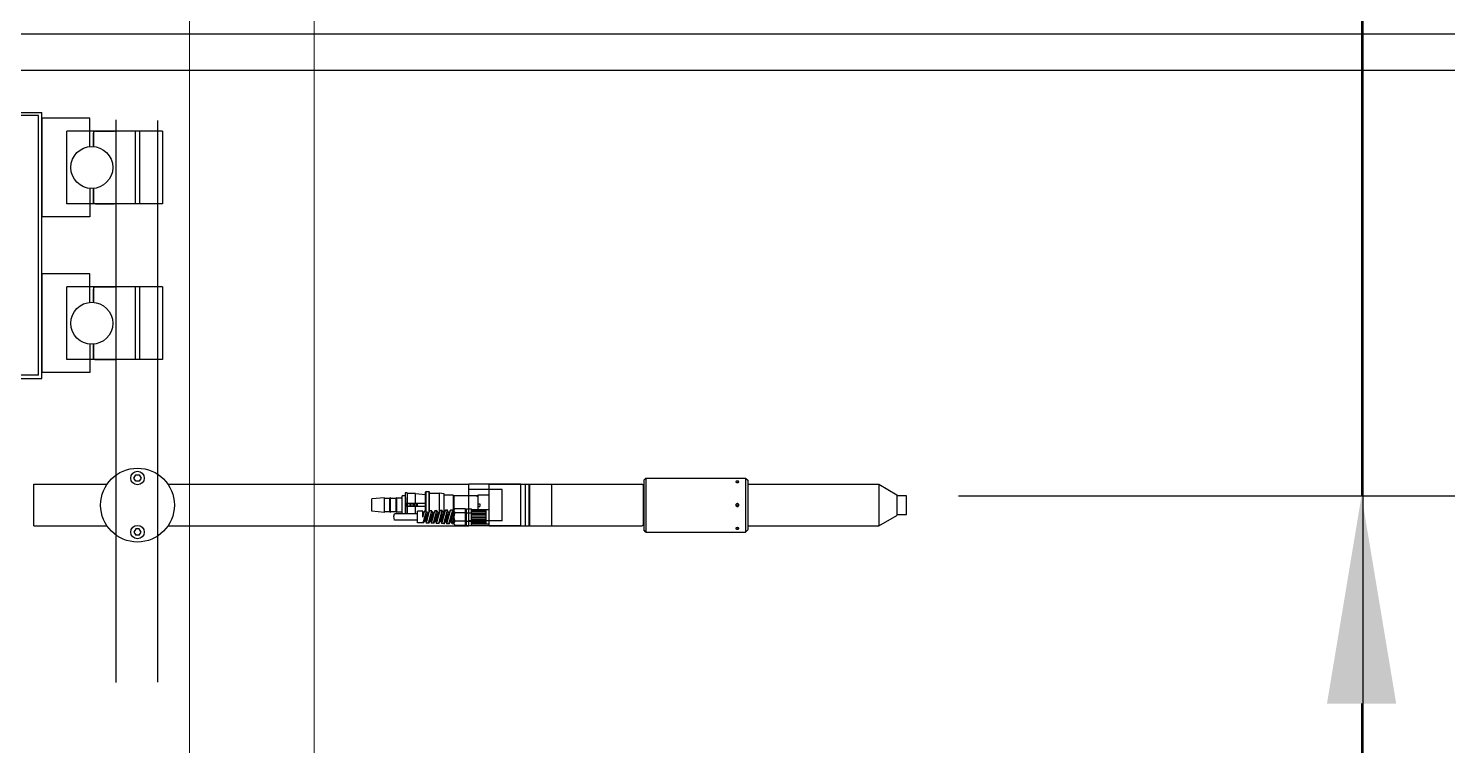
# Model space of a CAD drawing. Header units: millimetres. Extents: x -93009755325 to 1190721, y -74648 to 62868853516.
# Drawn here: x 250230 to 251597, y -20581 to -19891 of the extents above; entities that cross this region are included whole.
import ezdxf

# ---------------------------------------------------------------- set-up
doc = ezdxf.new("R2010")
doc.units = ezdxf.units.MM
doc.layers.get('Defpoints').update_dxf_attribs({"color": 8, "lineweight": 40})
for name, color, linetype in [('LC-OBJEKT', 6, 'Continuous'), ('WINDOW_TEXT', 7, 'Continuous'), ('细实线', 3, 'Continuous')]:
    doc.layers.add(name, color=color, linetype=linetype)
doc.dimstyles.new('ISO-350', dxfattribs={"dimtxt": 350, "dimasz": 200, "dimexe": 150, "dimexo": 50, "dimgap": 60, "dimtad": 1, "dimdsep": 46, "dimtxsty": 'Standard', "dimcen": 2.5, "dimadec": 0, "dimazin": 0, "dimtfac": 1, "dimtmove": 0, "dimatfit": 3, "dimfxl": 1, "dimarcsym": 0})

# ---------------------------------------------------------------- blocks, each defined once
blk = doc.blocks.new('ethshzdSgszsnzb')
at = {"color": 2}
for p, q in [((1211004.4, -20161.4), (1207857.2, -20161.4)), ((1211004.4, -20196.4), (1207857.2, -20196.4))]:
    blk.add_line(p, q, dxfattribs=at)
blk = doc.blocks.new('*D556')
at = {"color": 0, "lineweight": -2, "transparency": 16777216}
for p, q in [((655872.1, 424121.6), (655872.1, 424321.6)), ((655483.9, 423921.6), (656022.1, 423921.6)), ((655872.1, 423921.6), (655872.1, 423439.6)), ((655483.9, 423439.6), (656022.1, 423439.6)), ((655872.1, 423239.6), (655872.1, 421986.3))]:
    blk.add_line(p, q, dxfattribs=at)
at = {"color": 0, "transparency": 16777216}
for points in [[(655838.8, 424121.6), (655905.5, 424121.6), (655872.1, 423921.6)], [(655838.8, 423239.6), (655905.5, 423239.6), (655872.1, 423439.6)]]:
    blk.add_solid(points, dxfattribs=at)
at = {"layer": 'Defpoints', "color": 0, "transparency": 16777216}
for p in [(655433.9, 423921.6), (655433.9, 423439.6), (655872.1, 423439.6)]:
    blk.add_point(p, dxfattribs=at)
at = {"color": 0, "transparency": 16777216, "insert": (655637.1, 422513), "char_height": 350, "attachment_point": 5, "rotation": 90}
blk.add_mtext('482', dxfattribs=at)
blk = doc.blocks.new('ehherhaes')
at = {"color": 0, "linetype": 'ByBlock', "lineweight": 9}
for p, q in [((654743.094, 420178.777), (654743.094, 425178.777)), ((654863.094, 422198.777), (654863.094, 424558.777))]:
    blk.add_line(p, q, dxfattribs=at)
at = {"layer": 'LC-OBJEKT', "color": 3}
for p, q in [((654552.862, 423808.623), (654600.86, 423808.623)), ((654597.86, 423805.623), (654552.862, 423805.623)), ((654597.86, 423555.623), (654597.86, 423805.623)), ((654600.86, 423552.623), (654600.86, 423808.623)), ((654600.86, 423803.123), (654600.86, 423708.123)), ((654647.06, 423803.123), (654600.86, 423803.123)), ((654647.06, 423790.623), (654647.06, 423803.123)), ((654625.06, 423720.623), (654625.06, 423790.623)), ((654717.26, 423790.623), (654625.06, 423790.623)), ((654647.06, 423775.724), (654647.06, 423790.623)), ((654650.66, 423790.623), (654650.66, 423775.76)), ((654650.66, 423775.724), (654650.66, 423788.623)), ((654652.66, 423790.623), (654670.66, 423790.623)), ((654672.66, 423722.623), (654672.66, 423788.623)), ((654691.26, 423720.623), (654691.26, 423790.623)), ((654694.86, 423790.623), (654694.86, 423720.623)), ((654717.26, 423790.623), (654717.26, 423720.623)), ((654647.06, 423735.523), (654647.06, 423720.623)), ((654650.66, 423735.487), (654650.66, 423722.623)), ((654650.66, 423720.623), (654650.66, 423735.487)), ((654717.26, 423720.623), (654625.06, 423720.623)), ((654647.06, 423720.623), (654647.06, 423708.123)), ((654652.66, 423720.623), (654670.66, 423720.623)), ((654647.06, 423708.123), (654600.86, 423708.123)), ((654600.86, 423653.123), (654600.86, 423558.123)), ((654647.06, 423653.123), (654600.86, 423653.123)), ((654647.06, 423640.623), (654647.06, 423653.123)), ((654625.06, 423570.623), (654625.06, 423640.623)), ((654717.26, 423640.623), (654625.06, 423640.623)), ((654647.06, 423625.724), (654647.06, 423640.623)), ((654650.66, 423640.623), (654650.66, 423625.76)), ((654650.66, 423625.724), (654650.66, 423638.623)), ((654652.66, 423640.623), (654670.66, 423640.623)), ((654672.66, 423572.623), (654672.66, 423638.623)), ((654691.26, 423570.623), (654691.26, 423640.623)), ((654694.86, 423640.623), (654694.86, 423570.623)), ((654717.26, 423640.623), (654717.26, 423570.623)), ((654647.06, 423585.523), (654647.06, 423558.123)), ((654647.06, 423585.523), (654647.06, 423570.623)), ((654650.66, 423585.487), (654650.66, 423572.623)), ((654650.66, 423570.623), (654650.66, 423585.487)), ((654717.26, 423570.623), (654625.06, 423570.623)), ((654652.66, 423570.623), (654670.66, 423570.623)), ((654597.86, 423555.623), (654552.862, 423555.623)), ((654552.862, 423552.623), (654600.86, 423552.623)), ((654647.06, 423558.123), (654600.86, 423558.123))]:
    blk.add_line(p, q, dxfattribs=at)
at = {"layer": 'LC-OBJEKT', "color": 1}
for p, q in [((654689.596, 423456.623), (654691.328, 423459.623)), ((654691.328, 423453.623), (654689.596, 423456.623)), ((654691.328, 423459.623), (654694.792, 423459.623)), ((654694.792, 423459.623), (654696.524, 423456.623)), ((654696.524, 423456.623), (654694.792, 423453.623)), ((655182.856, 423456.569), (655180.856, 423454.569)), ((655182.856, 423456.569), (655182.856, 423404.678)), ((655182.856, 423456.569), (655278.856, 423456.569)), ((655278.856, 423456.569), (655280.856, 423454.569)), ((655278.856, 423456.569), (655278.856, 423404.678)), ((654593.06, 423450.623), (654663.669, 423450.623)), ((654593.06, 423410.623), (654593.06, 423450.623)), ((654694.792, 423453.623), (654691.328, 423453.623)), ((654722.45, 423450.623), (655012.356, 423450.623)), ((654970.322, 423443.123), (654970.822, 423443.623)), ((654970.322, 423424.89), (654970.322, 423443.123)), ((654970.822, 423443.623), (654970.822, 423424.908)), ((654970.822, 423443.623), (654973.822, 423443.623)), ((654973.822, 423443.623), (654974.322, 423443.123)), ((654973.822, 423443.623), (654973.822, 423424.132)), ((654974.322, 423424.864), (654974.322, 423443.123)), ((655062.356, 423450.623), (655012.356, 423450.623)), ((655012.356, 423410.623), (655012.356, 423450.623)), ((655044.356, 423445.723), (655012.356, 423445.723)), ((655031.856, 423410.623), (655031.856, 423450.623)), ((655031.856, 423450.623), (655070.006, 423450.623)), ((655044.356, 423415.523), (655044.356, 423445.723)), ((655062.356, 423410.623), (655062.356, 423450.623)), ((655066.856, 423410.623), (655066.856, 423450.623)), ((655070.606, 423450.623), (655070.006, 423450.023)), ((655070.006, 423450.623), (655070.006, 423410.623)), ((655070.606, 423450.623), (655070.606, 423410.623)), ((655070.606, 423450.623), (655178.641, 423450.623)), ((655092.156, 423410.623), (655092.156, 423450.623)), ((655179.348, 423450.331), (655180.556, 423449.123)), ((655180.556, 423410.623), (655180.556, 423450.623)), ((655180.556, 423450.623), (655180.856, 423450.623)), ((655180.856, 423454.569), (655180.856, 423406.678)), ((655280.856, 423454.569), (655280.856, 423406.678)), ((655280.856, 423450.623), (655407.215, 423450.623)), ((655407.215, 423450.623), (655407.215, 423410.623)), ((655407.215, 423450.623), (655424.536, 423440.623)), ((654930.856, 423437.623), (654918.856, 423436.623)), ((654918.856, 423424.623), (654918.856, 423436.623)), ((654930.856, 423423.623), (654930.856, 423437.623)), ((654936.106, 423437.123), (654930.856, 423437.123)), ((654936.856, 423437.873), (654936.106, 423437.123)), ((654936.106, 423424.123), (654936.106, 423437.123)), ((654936.856, 423423.373), (654936.856, 423437.873)), ((654942.106, 423437.123), (654936.856, 423437.123)), ((654942.856, 423437.873), (654942.106, 423437.123)), ((654942.106, 423424.123), (654942.106, 423437.123)), ((654942.856, 423423.373), (654942.856, 423437.873)), ((654947.856, 423437.373), (654942.856, 423437.373)), ((654947.856, 423422.123), (654947.856, 423439.623)), ((654950.856, 423439.623), (654947.856, 423439.623)), ((654952.856, 423442.373), (654950.856, 423442.373)), ((654950.856, 423442.373), (654950.856, 423422.123)), ((654970.322, 423432.123), (654950.856, 423432.123)), ((654952.306, 423429.123), (654952.306, 423432.123)), ((654952.856, 423442.373), (654952.856, 423432.123)), ((654960.856, 423441.623), (654952.856, 423441.623)), ((654952.856, 423422.123), (654952.856, 423437.873)), ((654953.406, 423429.123), (654953.406, 423432.123)), ((654955.306, 423432.123), (654955.306, 423429.123)), ((654955.856, 423432.123), (654955.856, 423429.123)), ((654956.406, 423432.123), (654956.406, 423429.123)), ((654958.306, 423432.123), (654958.306, 423429.123)), ((654958.856, 423432.123), (654958.856, 423429.123)), ((654959.406, 423432.123), (654959.406, 423429.123)), ((654960.856, 423441.623), (654970.322, 423440.913)), ((654960.856, 423432.123), (654960.856, 423441.623)), ((654961.306, 423432.123), (654961.306, 423429.123)), ((654961.856, 423432.123), (654961.856, 423429.123)), ((654962.406, 423432.123), (654962.406, 423429.123)), ((654974.322, 423442.123), (654984.069, 423442.123)), ((654988.322, 423441.373), (654984.069, 423442.123)), ((654984.069, 423424.712), (654984.069, 423442.123)), ((654988.322, 423423.727), (654988.322, 423441.373)), ((654996.99, 423440.123), (654988.322, 423440.123)), ((654996.99, 423440.123), (654996.99, 423424.833)), ((654997.856, 423439.623), (654996.99, 423440.123)), ((655020.856, 423439.623), (654997.856, 423439.623)), ((654997.856, 423439.623), (654997.856, 423425.123)), ((655020.856, 423438.703), (655019.262, 423439.623)), ((655031.856, 423440.123), (655020.856, 423440.123)), ((655020.856, 423440.123), (655020.856, 423426.123)), ((655020.856, 423431.873), (655022.856, 423431.873)), ((655020.856, 423429.373), (655022.856, 423429.373)), ((655022.856, 423431.873), (655022.856, 423429.373)), ((655424.536, 423440.623), (655424.536, 423420.623)), ((655433.859, 423439.623), (655424.536, 423439.623)), ((655433.859, 423421.623), (655433.859, 423439.623)), ((654930.856, 423423.623), (654918.856, 423424.623)), ((654936.106, 423424.123), (654930.856, 423424.123)), ((654936.856, 423423.373), (654936.106, 423424.123)), ((654942.106, 423424.123), (654936.856, 423424.123)), ((654940.057, 423420.07), (654940.529, 423422.123)), ((654940.529, 423416.123), (654940.057, 423420.07)), ((654962.856, 423422.123), (654940.529, 423422.123)), ((654962.856, 423416.123), (654940.529, 423416.123)), ((654942.856, 423423.373), (654942.106, 423424.123)), ((654947.856, 423423.873), (654942.856, 423423.873)), ((654970.322, 423429.123), (654950.856, 423429.123)), ((654952.856, 423429.123), (654952.856, 423422.123)), ((654960.856, 423422.123), (654960.856, 423429.123)), ((654967.856, 423424.802), (654962.856, 423424.623)), ((654962.856, 423413.623), (654962.856, 423424.623)), ((654967.856, 423419.123), (654969.392, 423424.857)), ((654967.856, 423419.123), (654967.856, 423424.802)), ((654969.392, 423424.857), (654967.868, 423422.623)), ((654968.329, 423413.428), (654971.411, 423424.929)), ((654969.857, 423415.667), (654968.329, 423413.428)), ((654971.411, 423424.929), (654969.392, 423424.857)), ((654969.857, 423415.667), (654971.721, 423422.623)), ((654970.096, 423416.56), (654971.301, 423413.322)), ((654970.291, 423417.286), (654970.967, 423415.808)), ((654970.967, 423415.808), (654972.793, 423422.623)), ((654971.301, 423413.322), (654974.44, 423425.037)), ((654971.411, 423424.929), (654972.622, 423421.983)), ((654971.721, 423422.623), (654972.399, 423421.152)), ((654974.44, 423425.037), (654972.793, 423422.623)), ((654973.282, 423413.251), (654976.459, 423425.109)), ((654974.929, 423415.665), (654973.282, 423413.251)), ((654976.459, 423425.109), (654974.44, 423425.037)), ((654974.929, 423415.665), (654976.793, 423422.623)), ((654975.043, 423416.091), (654976.254, 423413.145)), ((654975.312, 423417.095), (654975.895, 423415.817)), ((654975.895, 423415.817), (654977.719, 423422.623)), ((654976.254, 423413.145), (654979.488, 423425.218)), ((654976.459, 423425.109), (654977.602, 423422.187)), ((654976.793, 423422.623), (654977.378, 423421.354)), ((654979.488, 423425.218), (654977.719, 423422.623)), ((654978.235, 423413.074), (654981.508, 423425.29)), ((654980.001, 423415.663), (654978.235, 423413.074)), ((654981.508, 423425.29), (654979.488, 423425.218)), ((654980.001, 423415.663), (654981.866, 423422.623)), ((654980.063, 423415.893), (654981.206, 423412.968)), ((654980.332, 423416.899), (654980.822, 423415.825)), ((654980.822, 423415.825), (654982.644, 423422.623)), ((654981.206, 423412.968), (654984.537, 423425.398)), ((654981.508, 423425.29), (654982.584, 423422.398)), ((654981.866, 423422.623), (654982.358, 423421.556)), ((654984.537, 423425.398), (654982.644, 423422.623)), ((654983.187, 423412.897), (654986.556, 423425.47)), ((654985.073, 423415.661), (654983.187, 423412.897)), ((654986.556, 423425.47), (654984.537, 423425.398)), ((654985.073, 423415.661), (654986.938, 423422.623)), ((654985.089, 423415.667), (654986.159, 423412.791)), ((654985.352, 423416.704), (654985.75, 423415.834)), ((654985.75, 423415.834), (654987.569, 423422.623)), ((654986.159, 423412.791), (654989.585, 423425.578)), ((654986.556, 423425.47), (654987.565, 423422.622)), ((654986.938, 423422.623), (654987.337, 423421.757)), ((654989.585, 423425.578), (654987.569, 423422.623)), ((654988.14, 423412.72), (654991.604, 423425.65)), ((654990.145, 423415.659), (654988.14, 423412.72)), ((654991.604, 423425.65), (654989.585, 423425.578)), ((654990.071, 423415.551), (654991.111, 423412.614)), ((654990.145, 423415.659), (654992.011, 423422.623)), ((654990.372, 423416.509), (654990.678, 423415.843)), ((654990.678, 423415.843), (654992.495, 423422.623)), ((654991.111, 423412.614), (654994.633, 423425.758)), ((654992.582, 423422.752), (654991.604, 423425.65)), ((654992.011, 423422.623), (654992.317, 423421.959)), ((654994.633, 423425.758), (654992.495, 423422.623)), ((654993.092, 423412.544), (654996.653, 423425.831)), ((654995.217, 423415.658), (654993.092, 423412.544)), ((654996.653, 423425.831), (654994.633, 423425.758)), ((654995.217, 423415.658), (654997.083, 423422.623)), ((654995.63, 423415.667), (654995.373, 423416.238)), ((654995.63, 423415.667), (654997.856, 423423.972)), ((654996.064, 423412.437), (654997.856, 423419.123)), ((654997.601, 423423.021), (654996.653, 423425.831)), ((654997.083, 423422.623), (654997.343, 423422.059)), ((654997.856, 423413.123), (654997.856, 423425.123)), ((655008.856, 423427.123), (654998.856, 423427.123)), ((655008.856, 423423.123), (654998.856, 423423.123)), ((655008.856, 423411.123), (655008.856, 423427.123)), ((655009.856, 423425.123), (655008.856, 423425.123)), ((655009.856, 423424.123), (655008.856, 423424.123)), ((655009.856, 423427.123), (655014.856, 423427.123)), ((655009.856, 423411.123), (655009.856, 423427.123)), ((655009.856, 423423.123), (655014.856, 423423.123)), ((655044.356, 423415.523), (655012.356, 423415.523)), ((655014.856, 423411.123), (655014.856, 423427.123)), ((655031.856, 423426.123), (655014.856, 423426.123)), ((655028.856, 423425.473), (655014.856, 423425.473)), ((655028.856, 423424.323), (655014.856, 423424.323)), ((655028.856, 423422.973), (655014.856, 423422.973)), ((655028.856, 423421.523), (655014.856, 423421.523)), ((655028.856, 423419.923), (655014.856, 423419.923)), ((655028.856, 423418.323), (655014.856, 423418.323)), ((655028.856, 423416.723), (655014.856, 423416.723)), ((655028.856, 423412.123), (655028.856, 423426.123)), ((655407.215, 423410.623), (655424.536, 423420.623)), ((655424.536, 423421.623), (655433.859, 423421.623)), ((654593.06, 423410.623), (654663.669, 423410.623)), ((654691.328, 423407.623), (654689.596, 423404.623)), ((654689.596, 423404.623), (654691.328, 423401.623)), ((654694.792, 423407.623), (654691.328, 423407.623)), ((654696.524, 423404.623), (654694.792, 423407.623)), ((654694.792, 423401.623), (654696.524, 423404.623)), ((654722.45, 423410.623), (655012.356, 423410.623)), ((654968.329, 423413.428), (654962.856, 423413.623)), ((654973.282, 423413.251), (654971.301, 423413.322)), ((654978.235, 423413.074), (654976.254, 423413.145)), ((654983.187, 423412.897), (654981.206, 423412.968)), ((654988.14, 423412.72), (654986.159, 423412.791)), ((654993.092, 423412.544), (654991.111, 423412.614)), ((654996.064, 423412.437), (654995.057, 423415.422)), ((654997.856, 423412.373), (654996.064, 423412.437)), ((655008.856, 423415.123), (654998.856, 423415.123)), ((655008.856, 423411.123), (654998.856, 423411.123)), ((655009.856, 423414.123), (655008.856, 423414.123)), ((655009.856, 423413.123), (655008.856, 423413.123)), ((655009.856, 423415.123), (655014.856, 423415.123)), ((655009.856, 423411.123), (655014.856, 423411.123)), ((655062.356, 423410.623), (655012.356, 423410.623)), ((655028.856, 423415.273), (655014.856, 423415.273)), ((655028.856, 423413.923), (655014.856, 423413.923)), ((655028.856, 423412.773), (655014.856, 423412.773)), ((655031.856, 423412.123), (655014.856, 423412.123)), ((655031.856, 423410.623), (655070.006, 423410.623)), ((655070.006, 423411.223), (655070.606, 423410.623)), ((655070.606, 423410.623), (655178.641, 423410.623)), ((655180.556, 423412.123), (655179.348, 423410.916)), ((655180.556, 423410.623), (655180.856, 423410.623)), ((655182.856, 423404.678), (655180.856, 423406.678)), ((655182.856, 423404.678), (655278.856, 423404.678)), ((655278.856, 423404.678), (655280.856, 423406.678)), ((655280.856, 423410.623), (655407.215, 423410.623)), ((654694.792, 423401.623), (654691.328, 423401.623))]:
    blk.add_line(p, q, dxfattribs=at)
at = {"layer": 'LC-OBJEKT', "color": 3}
for centre in [(654649.06, 423755.623), (654649.06, 423605.623)]:
    blk.add_circle(centre, 20.2, dxfattribs=at)
at = {"layer": 'LC-OBJEKT', "color": 1}
for centre, radius in [((654693.06, 423430.623), 35.55), ((654693.06, 423456.623), 6.5), ((655270.856, 423430.678), 0.3), ((654693.06, 423404.623), 6.5)]:
    blk.add_circle(centre, radius, dxfattribs=at)
at = {"layer": 'LC-OBJEKT', "color": 3}
for centre, start, end in [((654652.66, 423788.623), 90, 180), ((654670.66, 423788.623), 0, 90), ((654652.66, 423722.623), 180, 270), ((654670.66, 423722.623), 270, 0), ((654652.66, 423638.623), 90, 180), ((654670.66, 423638.623), 0, 90), ((654652.66, 423572.623), 180, 270), ((654670.66, 423572.623), 270, 0)]:
    blk.add_arc(centre, 2, start, end, dxfattribs=at)
at = {"layer": 'LC-OBJEKT', "color": 1}
for centre, radius, start, end in [((655178.641, 423449.623), 1, 45, 90), ((655269.744, 423453.071), 0.389, 134.866255, 177.855874), ((655269.805, 423453.098), 0.449, 181.592589, 221.795184), ((655270.181, 423452.65), 0.995, 112.82463, 135.617199), ((655270.218, 423453.459), 0.998, 221.454991, 244.929779), ((655270.658, 423451.601), 2.148, 100.090946, 113.691303), ((655270.669, 423454.361), 2.006, 244.178716, 258.873437), ((655270.849, 423450.639), 3.128, 89.878981, 100.451537), ((655270.849, 423455.187), 2.852, 258.515043, 270.125473), ((655270.632, 423452.485), 0.0768, 164.500114, 179.920044), ((655270.632, 423452.485), 0.0768, 180.079956, 195.499886), ((655270.645, 423452.482), 0.0896, 150.473987, 164.390005), ((655270.645, 423452.489), 0.0896, 195.609995, 209.526013), ((655270.668, 423452.469), 0.116, 138.738232, 150.451326), ((655270.668, 423452.502), 0.116, 209.548674, 221.261768), ((655270.698, 423452.442), 0.157, 129.189408, 138.767138), ((655270.698, 423452.529), 0.157, 221.232862, 230.810592), ((655270.733, 423452.399), 0.212, 121.391547, 129.231284), ((655270.733, 423452.571), 0.212, 230.768716, 238.608453), ((655270.768, 423452.343), 0.278, 114.897275, 121.429181), ((655270.768, 423452.628), 0.278, 238.570819, 245.102725), ((655270.799, 423452.276), 0.352, 109.344226, 114.926808), ((655270.799, 423452.695), 0.352, 245.073192, 250.655774), ((655270.824, 423452.205), 0.427, 104.457926, 109.366569), ((655270.824, 423452.766), 0.427, 250.633431, 255.542074), ((655270.841, 423452.139), 0.496, 100.031508, 104.474988), ((655270.841, 423452.832), 0.496, 255.525012, 259.968492), ((655270.851, 423452.084), 0.551, 95.904677, 100.045044), ((655270.851, 423452.887), 0.551, 259.954956, 264.095323), ((655270.855, 423452.048), 0.587, 91.94667, 95.916091), ((655270.855, 423452.922), 0.587, 264.083909, 268.05333), ((655270.856, 423452.036), 0.599, 88.042908, 91.957092), ((655270.856, 423452.935), 0.599, 268.042908, 271.957092), ((655270.862, 423450.639), 3.128, 79.548463, 90.121019), ((655270.862, 423455.187), 2.852, 269.874527, 281.484957), ((655270.856, 423452.048), 0.587, 84.083909, 88.05333), ((655270.856, 423452.922), 0.587, 271.94667, 275.916091), ((655270.86, 423452.084), 0.551, 79.954956, 84.095323), ((655270.86, 423452.887), 0.551, 275.904677, 280.045044), ((655270.87, 423452.139), 0.496, 75.525012, 79.968492), ((655270.87, 423452.832), 0.496, 280.031508, 284.474988), ((655270.887, 423452.205), 0.427, 70.633431, 75.542074), ((655270.887, 423452.766), 0.427, 284.457926, 289.366569), ((655270.912, 423452.276), 0.352, 65.073192, 70.655774), ((655270.912, 423452.695), 0.352, 289.344226, 294.926808), ((655270.943, 423452.343), 0.278, 58.570819, 65.102725), ((655270.943, 423452.628), 0.278, 294.897275, 301.429181), ((655270.978, 423452.399), 0.212, 50.768716, 58.608453), ((655270.978, 423452.571), 0.212, 301.391547, 309.231284), ((655271.013, 423452.442), 0.157, 41.232862, 50.810592), ((655271.013, 423452.529), 0.157, 309.189408, 318.767138), ((655271.044, 423452.469), 0.116, 29.548674, 41.261768), ((655271.044, 423452.502), 0.116, 318.738232, 330.451326), ((655271.066, 423452.482), 0.0896, 15.609995, 29.526013), ((655271.066, 423452.489), 0.0896, 330.473987, 344.390005), ((655271.079, 423452.485), 0.0768, 0.079956, 15.499886), ((655271.079, 423452.485), 0.0768, 344.500114, 359.920044), ((655271.053, 423451.601), 2.148, 66.308697, 79.909054), ((655271.042, 423454.361), 2.006, 281.126563, 295.821284), ((655271.53, 423452.65), 0.995, 44.382801, 67.17537), ((655271.493, 423453.459), 0.998, 295.070221, 318.545009), ((655271.967, 423453.071), 0.389, 2.144126, 45.133745), ((655271.906, 423453.098), 0.449, 318.204816, 358.407411), ((655270.733, 423430.677), 1.378, 153.150036, 179.952127), ((655270.733, 423430.679), 1.378, 180.047873, 206.849964), ((655270.793, 423430.645), 1.445, 127.143148, 153.097211), ((655270.793, 423430.711), 1.445, 206.902789, 232.856852), ((655270.845, 423430.578), 1.531, 102.201477, 127.169243), ((655270.845, 423430.779), 1.531, 232.830757, 257.798523), ((655270.856, 423430.54), 1.57, 77.723919, 102.276081), ((655270.856, 423430.816), 1.57, 257.723919, 282.276081), ((655270.866, 423430.578), 1.531, 52.830757, 77.798523), ((655270.866, 423430.779), 1.531, 282.201477, 307.169243), ((655270.918, 423430.645), 1.445, 26.902789, 52.856852), ((655270.918, 423430.711), 1.445, 307.143148, 333.097211), ((655270.978, 423430.677), 1.378, 0.047873, 26.849964), ((655270.978, 423430.679), 1.378, 333.150036, 359.952127), ((655000.356, 423425.123), 2.5, 126.869898, 233.130102), ((655006.356, 423419.123), 8.5, 151.927513, 208.072487), ((655000.356, 423413.123), 2.5, 126.869898, 233.130102), ((655178.641, 423411.623), 1, 270, 315), ((655269.805, 423408.149), 0.449, 138.204816, 178.407411), ((655269.744, 423408.176), 0.389, 182.144126, 225.133745), ((655270.218, 423407.788), 0.998, 115.070221, 138.545009), ((655270.181, 423408.597), 0.995, 224.382801, 247.17537), ((655270.669, 423406.886), 2.006, 101.126563, 115.821284), ((655270.658, 423409.646), 2.148, 246.308697, 259.909054), ((655270.849, 423406.06), 2.852, 89.874527, 101.484957), ((655270.849, 423410.608), 3.128, 259.548463, 270.121019), ((655270.632, 423408.762), 0.0768, 164.500114, 179.920044), ((655270.632, 423408.762), 0.0768, 180.079956, 195.499886), ((655270.645, 423408.758), 0.0896, 150.473987, 164.390005), ((655270.645, 423408.765), 0.0896, 195.609995, 209.526013), ((655270.668, 423408.745), 0.116, 138.738232, 150.451326), ((655270.668, 423408.778), 0.116, 209.548674, 221.261768), ((655270.698, 423408.718), 0.157, 129.189408, 138.767138), ((655270.698, 423408.805), 0.157, 221.232862, 230.810592), ((655270.733, 423408.676), 0.212, 121.391547, 129.231284), ((655270.733, 423408.848), 0.212, 230.768716, 238.608453), ((655270.768, 423408.619), 0.278, 114.897275, 121.429181), ((655270.768, 423408.904), 0.278, 238.570819, 245.102725), ((655270.799, 423408.552), 0.352, 109.344226, 114.926808), ((655270.799, 423408.971), 0.352, 245.073192, 250.655774), ((655270.824, 423408.481), 0.427, 104.457926, 109.366569), ((655270.824, 423409.042), 0.427, 250.633431, 255.542074), ((655270.841, 423408.415), 0.496, 100.031508, 104.474988), ((655270.841, 423409.108), 0.496, 255.525012, 259.968492), ((655270.851, 423408.36), 0.551, 95.904677, 100.045044), ((655270.851, 423409.163), 0.551, 259.954956, 264.095323), ((655270.855, 423408.325), 0.587, 91.94667, 95.916091), ((655270.855, 423409.199), 0.587, 264.083909, 268.05333), ((655270.856, 423408.312), 0.599, 88.042908, 91.957092), ((655270.856, 423409.211), 0.599, 268.042908, 271.957092), ((655270.862, 423406.06), 2.852, 78.515043, 90.125473), ((655270.862, 423410.608), 3.128, 269.878981, 280.451537), ((655270.856, 423408.325), 0.587, 84.083909, 88.05333), ((655270.856, 423409.199), 0.587, 271.94667, 275.916091), ((655270.86, 423408.36), 0.551, 79.954956, 84.095323), ((655270.86, 423409.163), 0.551, 275.904677, 280.045044), ((655270.87, 423408.415), 0.496, 75.525012, 79.968492), ((655270.87, 423409.108), 0.496, 280.031508, 284.474988), ((655270.887, 423408.481), 0.427, 70.633431, 75.542074), ((655270.887, 423409.042), 0.427, 284.457926, 289.366569), ((655270.912, 423408.552), 0.352, 65.073192, 70.655774), ((655270.912, 423408.971), 0.352, 289.344226, 294.926808), ((655270.943, 423408.619), 0.278, 58.570819, 65.102725), ((655270.943, 423408.904), 0.278, 294.897275, 301.429181), ((655270.978, 423408.676), 0.212, 50.768716, 58.608453), ((655270.978, 423408.848), 0.212, 301.391547, 309.231284), ((655271.013, 423408.718), 0.157, 41.232862, 50.810592), ((655271.013, 423408.805), 0.157, 309.189408, 318.767138), ((655271.044, 423408.745), 0.116, 29.548674, 41.261768), ((655271.044, 423408.778), 0.116, 318.738232, 330.451326), ((655271.066, 423408.758), 0.0896, 15.609995, 29.526013), ((655271.066, 423408.765), 0.0896, 330.473987, 344.390005), ((655271.079, 423408.762), 0.0768, 0.079956, 15.499886), ((655271.079, 423408.762), 0.0768, 344.500114, 359.920044), ((655271.042, 423406.886), 2.006, 64.178716, 78.873437), ((655271.053, 423409.646), 2.148, 280.090946, 293.691303), ((655271.493, 423407.788), 0.998, 41.454991, 64.929779), ((655271.53, 423408.597), 0.995, 292.82463, 315.617199), ((655271.906, 423408.149), 0.449, 1.592589, 41.795184), ((655271.967, 423408.176), 0.389, 314.866255, 357.855874)]:
    blk.add_arc(centre, radius, start, end, dxfattribs=at)
at = {"layer": '细实线', "ltscale": 10}
for p, q in [((654672.66, 423259.738), (654672.66, 423801.509)), ((654712.66, 423260.282), (654712.66, 423800.965))]:
    blk.add_line(p, q, dxfattribs=at)
dim = blk.add_linear_dim(base=(655872.117, 423439.623), p1=(655433.859, 423921.623), p2=(655433.859, 423439.623), angle=90, dimstyle='ISO-350')
dim.commit()
dim.dimension.update_dxf_attribs({"geometry": '*D556', "text_midpoint": (655637.117, 422512.957)})

msp = doc.modelspace()

# ---------------------------------------------------------------- linework, layer by layer
at = {"layer": 'WINDOW_TEXT', "color": 250, "lineweight": -3}
msp.add_line((251515.799, -26872.921), (251515.799, -4143.101), dxfattribs=at)

# ---------------------------------------------------------------- block references
at = {"color": 250, "lineweight": -3}
for name, p in [('ehherhaes', (-404357.944, -443780.002)), ('ethshzdSgszsnzb', (-958864.669, 265.281))]:
    msp.add_blockref(name, p, dxfattribs=at)

doc.saveas('drawing.dxf')
